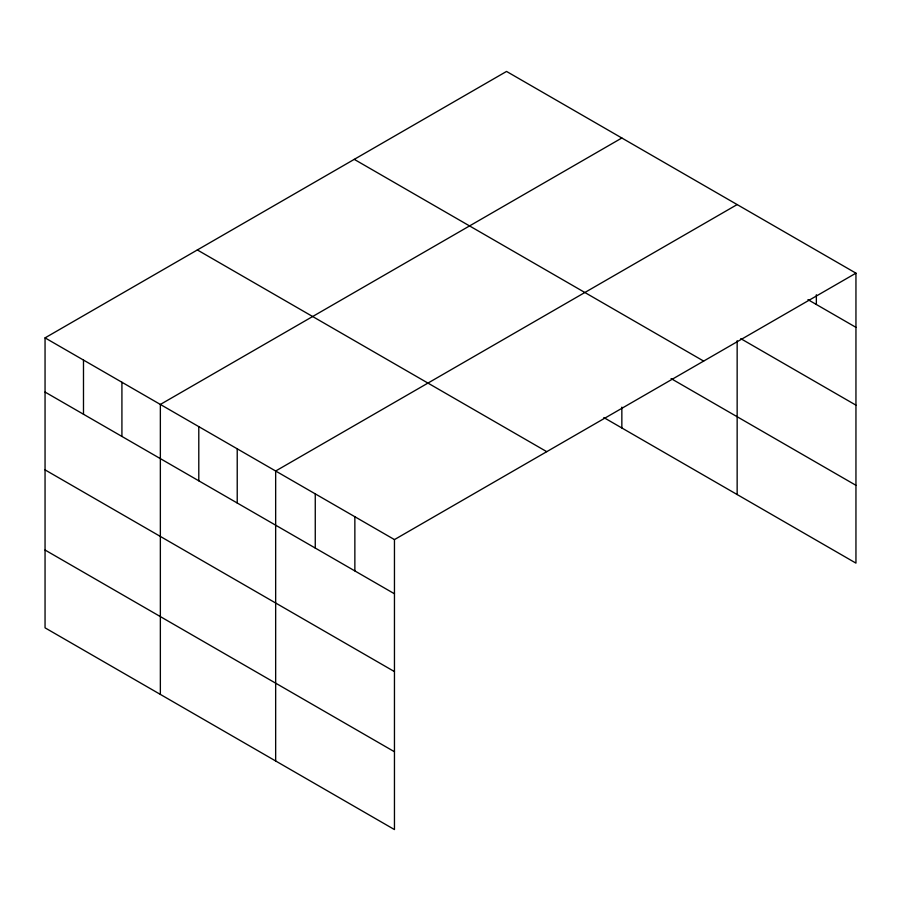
<?xml version="1.0" encoding="UTF-8"?>
<svg xmlns="http://www.w3.org/2000/svg" width="901" height="901" viewBox="0 0 901 901"><rect width="100%" height="100%" fill="white"/><g stroke="black" fill="none" stroke-linecap="round" stroke-linejoin="round"><path stroke-width="1.35" d="M855.95 273.161L394.458 539.598L394.458 829.562L45.05 627.839L45.05 337.875L506.542 71.438L855.95 273.161L855.95 563.125L603.828 417.568M621.848 137.999L160.355 404.448L160.355 694.412M737.153 204.572L275.661 471.009L275.661 760.985M807.949 299.639L855.95 327.345M740.757 338.641L855.95 405.157M354.251 159.353L703.658 361.087M671.087 378.589L855.95 485.324M197.342 249.949L546.749 451.671M45.05 337.875L394.458 539.598M45.05 392.059L394.458 593.782M45.05 469.86L394.458 671.594M45.05 550.027L394.458 751.761M816.351 294.762L816.351 304.482M737.153 340.713L737.153 494.536M621.848 407.128L621.848 427.964M354.859 516.735L354.859 570.919M315.26 493.872L315.26 548.056M237.222 448.822L237.222 503.006M198.794 426.635L198.794 480.819M121.917 382.249L121.917 436.433M83.489 360.062L83.489 414.246"/></g></svg>
